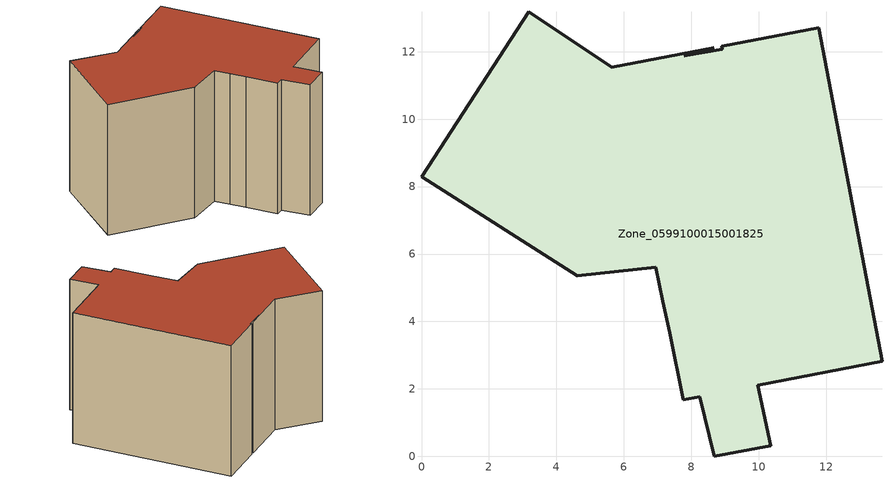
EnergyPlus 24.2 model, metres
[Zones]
Zone_0599100015001825
 floor ground (C_G): 5.65,11.54 8.67,12.12 7.8,11.88 8.93,12.07 8.91,12.16 11.78,12.71 13.66,2.81 9.98,2.1 10.36,0.32 8.69,0 8.26,1.77 7.77,1.67 7.37,3.67 7.16,4.59 6.95,5.6 4.62,5.36 0,8.3 3.18,13.19 z0.71
 wall outside (C_F): 0,8.3 4.62,5.36 6.95,5.6 7.16,4.59 7.37,3.67 7.77,1.67 8.26,1.77 8.69,0 10.36,0.32 9.98,2.1 13.66,2.81 11.78,12.71 8.91,12.16 8.93,12.07 7.8,11.88 8.67,12.12 5.65,11.54 3.18,13.19 0,8.3 z0.71:9.3
 roof outside (C_R): 8.67,12.12 5.65,11.54 3.18,13.19 0,8.3 4.62,5.36 6.95,5.6 7.16,4.59 7.37,3.67 7.77,1.67 8.26,1.77 8.69,0 10.36,0.32 9.98,2.1 13.66,2.81 11.78,12.71 8.91,12.16 8.93,12.07 7.8,11.88 z9.3
[BUILDING]
Pand.0599100015001825: North Axis=0; Terrain=City; Loads Convergence Tolerance Value=0.04; Temperature Convergence Tolerance Value=0.4; Solar Distribution=FullExterior; Maximum Number of Warmup Days=25; Minimum Number of Warmup Days=1
[Site:Location]
Rotterdam.The.Hague.AP_ZH_NLD Design_Conditions: Latitude=51.96; Longitude=4.45; Time Zone=1; Elevation=-4.5
[SITE:GROUNDTEMPERATURE:BUILDINGSURFACE]
18, 18, 18, 18, 18, 18, 18, 18, 18, 18, 18, 18
[MATERIAL] Thermal Absorptance=0.9; Solar Absorptance=0.7; Visible Absorptance=0.7
Name | Roughness | Thickness | Conductivity | Density | Specific Heat
G.TC.1975-1991 | MediumSmooth | 0.15 | 0.288461 | 540 | 1210
F.TC.1975-1991 | Rough | 0.3 | 0.230769 | 1920 | 840
R.TC.1975-1991 | MediumRough | 0.2 | 0.153846 | 1500 | 1000
[CONSTRUCTION]
C_G: G.TC.1975-1991
C_F: F.TC.1975-1991
C_R: R.TC.1975-1991
[ZONE]
Zone_0599100015001825: Type=1; Multiplier=1; Ceiling Height=Autocalculate; Volume=Autocalculate; Floor Area=autocalculate; Part of Total Floor Area=Yes
[ZONEINFILTRATION:DESIGNFLOWRATE]
Infil_Zone_0599100015001825: Zone or ZoneList or Space or SpaceList=Zone_0599100015001825; Schedule=AlwaysOn; Design Flow Rate Calculation Method=Flow/Area; Flow Rate per Floor Area=0.003; Constant Term Coefficient=1; Temperature Term Coefficient=0; Velocity Term Coefficient=0; Velocity Squared Term Coefficient=0
[HVACTEMPLATE:ZONE:IDEALLOADSAIRSYSTEM]
Zone_0599100015001825: Maximum Heating Supply Air Temperature=50; Minimum Cooling Supply Air Temperature=13; Maximum Heating Supply Air Humidity Ratio=0.0156; Minimum Cooling Supply Air Humidity Ratio=0.0077; Heating Limit=NoLimit; Cooling Limit=NoLimit; Dehumidification Control Type=ConstantSensibleHeatRatio; Cooling Sensible Heat Ratio=0.7; Dehumidification Setpoint=60; Humidification Control Type=None; Humidification Setpoint=30; Outdoor Air Method=None; Outdoor Air Flow Rate per Person=0.00944; Outdoor Air Flow Rate per Zone Floor Area=0; Outdoor Air Flow Rate per Zone=0; Demand Controlled Ventilation Type=None; Outdoor Air Economizer Type=NoEconomizer; Heat Recovery Type=None; Sensible Heat Recovery Effectiveness=0.7; Latent Heat Recovery Effectiveness=0.65
[ZONECONTROL:THERMOSTAT]
ThermostatControl_Zone_0599100015001825: Zone or ZoneList=Zone_0599100015001825; Control Type Schedule=DualSetpointControlType; Control 1=Thermostat_Zone_0599100015001825; Temperature Difference Between Cutout And Setpoint=0
[THERMOSTATSETPOINT:DUALSETPOINT]
Thermostat_Zone_0599100015001825: Heating Setpoint Temperature Schedule=HeatingSetpoint_Zone_0599100015001825; Cooling Setpoint Temperature Schedule=CoolingSetpoint_Zone_0599100015001825
[SCHEDULE:COMPACT]
HeatingSetpoint_Zone_0599100015001825: Through: 12/31, For: AllDays, Until: 24:00, 21
CoolingSetpoint_Zone_0599100015001825: Through: 12/31, For: AllDays, Until: 24:00, 24
DualSetpointControlType: Through: 12/31, For: AllDays, Until: 24:00, 4
AlwaysOn: Through: 12/31, For: AllDays, Until: 24:00, 1
